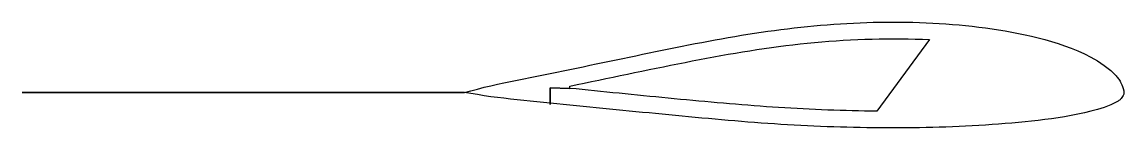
# Model space of a CAD drawing. Header units: inches. Extents: x -15.5 to 2.7, y -0.6 to 1.2.
import ezdxf

# ---------------------------------------------------------------- set-up
doc = ezdxf.new("R2010")
doc.units = ezdxf.units.IN
doc.header["$MEASUREMENT"] = 0

msp = doc.modelspace()

# ---------------------------------------------------------------- linework, layer by layer
msp.add_lwpolyline([(-15.47048, 0), (-8.16757, 0), (-8.05867, 0.02492), (-7.94977, 0.05452), (-7.84087, 0.08281), (-7.73197, 0.10852), (-7.62307, 0.13226), (-7.51416, 0.15511), (-7.40526, 0.17751), (-7.29636, 0.19975), (-7.18746, 0.22193), (-7.07856, 0.24409), (-6.96966, 0.26627), (-6.86076, 0.2885), (-6.75186, 0.31079), (-6.75186, 0.31079), (-6.75186, 0.31079), (-6.64296, 0.33313), (-6.53406, 0.35552), (-6.42516, 0.37796), (-6.31625, 0.40046), (-6.20735, 0.42301), (-6.09845, 0.44561), (-5.98955, 0.46824), (-5.88065, 0.4909), (-5.77175, 0.51357), (-5.66285, 0.53625), (-5.55395, 0.5589), (-5.44505, 0.58152), (-5.33615, 0.6041), (-5.22724, 0.62662), (-5.11834, 0.64907), (-5.00944, 0.67142), (-4.90054, 0.69366), (-4.79164, 0.71576), (-4.68274, 0.7377), (-4.57384, 0.75947), (-4.46494, 0.78103), (-4.35604, 0.80236), (-4.24714, 0.8234), (-4.13824, 0.84408), (-4.02933, 0.86432), (-3.92043, 0.88405), (-3.81153, 0.90323), (-3.70263, 0.92182), (-3.59373, 0.93979), (-3.48483, 0.95714), (-3.37593, 0.97387), (-3.26703, 0.99002), (-3.15813, 1.0056), (-3.04923, 1.02058), (-2.94033, 1.03491), (-2.83142, 1.04854), (-2.72252, 1.06143), (-2.61362, 1.07354), (-2.50472, 1.08487), (-2.39582, 1.09539), (-2.28692, 1.10511), (-2.17802, 1.11404), (-2.06912, 1.1222), (-1.96022, 1.12961), (-1.85132, 1.13622), (-1.74241, 1.142), (-1.63351, 1.14689), (-1.52461, 1.15086), (-1.41571, 1.15394), (-1.30681, 1.15613), (-1.19791, 1.15745), (-1.08901, 1.1579), (-0.98011, 1.15745), (-0.87121, 1.15611), (-0.76231, 1.15384), (-0.65341, 1.15062), (-0.5445, 1.14641), (-0.4356, 1.14119), (-0.3267, 1.13497), (-0.2178, 1.12774), (-0.1089, 1.11951), (0, 1.11024), (0.1089, 1.09988), (0.2178, 1.08838), (0.3267, 1.0757), (0.4356, 1.0618), (0.5445, 1.04665), (0.65341, 1.03017), (0.76231, 1.01229), (0.87121, 0.99292), (0.98011, 0.97194), (1.08901, 0.94922), (1.19791, 0.92463), (1.30681, 0.89804), (1.41571, 0.86931), (1.52461, 0.83819), (1.63351, 0.80441), (1.74241, 0.76755), (1.85132, 0.7271), (1.96022, 0.68261), (2.06912, 0.6336), (2.17802, 0.57896), (2.28692, 0.51689), (2.39582, 0.44465), (2.50472, 0.35911), (2.51561, 0.34941), (2.5265, 0.33939), (2.53739, 0.329), (2.54828, 0.3182), (2.55917, 0.30697), (2.57006, 0.29526), (2.58095, 0.28308), (2.59184, 0.27044), (2.60273, 0.25737), (2.61362, 0.24388), (2.62451, 0.22999), (2.6354, 0.21573), (2.64629, 0.20108), (2.65718, 0.18552), (2.66807, 0.1682), (2.67896, 0.14822), (2.68985, 0.1247), (2.70074, 0.09677), (2.71163, 0.06353), (2.72252, 0.0241), (2.72252, -0.0314), (2.71163, -0.05237), (2.70074, -0.07055), (2.68985, -0.08621), (2.67896, -0.09964), (2.66807, -0.11111), (2.65718, -0.1209), (2.64629, -0.12929), (2.6354, -0.13657), (2.62451, -0.143), (2.61362, -0.14887), (2.60273, -0.15446), (2.59184, -0.16002), (2.58095, -0.16559), (2.57006, -0.17117), (2.55917, -0.17672), (2.54828, -0.18223), (2.53739, -0.18769), (2.5265, -0.19306), (2.51561, -0.19834), (2.50472, -0.2035), (2.39582, -0.24732), (2.28692, -0.28188), (2.17802, -0.31184), (2.06912, -0.33795), (1.96022, -0.36105), (1.85132, -0.38192), (1.74241, -0.40087), (1.63351, -0.41809), (1.52461, -0.43381), (1.41571, -0.44829), (1.30681, -0.46173), (1.19791, -0.47419), (1.08901, -0.48572), (0.98011, -0.49641), (0.87121, -0.50633), (0.76231, -0.51555), (0.65341, -0.5241), (0.5445, -0.53201), (0.4356, -0.53931), (0.3267, -0.546), (0.2178, -0.55211), (0.1089, -0.55766), (0, -0.56265), (-0.1089, -0.56712), (-0.2178, -0.57109), (-0.3267, -0.57459), (-0.4356, -0.57761), (-0.5445, -0.58016), (-0.65341, -0.58224), (-0.76231, -0.58386), (-0.87121, -0.58501), (-0.98011, -0.58569), (-1.08901, -0.5859), (-1.19791, -0.58568), (-1.30681, -0.58504), (-1.41571, -0.58401), (-1.52461, -0.5826), (-1.63351, -0.58079), (-1.74241, -0.57856), (-1.85132, -0.5759), (-1.96022, -0.57279), (-2.06912, -0.56925), (-2.17802, -0.56531), (-2.28692, -0.56096), (-2.39582, -0.55624), (-2.50472, -0.55114), (-2.61362, -0.54567), (-2.72252, -0.53985), (-2.83142, -0.53366), (-2.94033, -0.5271), (-3.04923, -0.52016), (-3.15813, -0.51281), (-3.26703, -0.50508), (-3.37593, -0.497), (-3.48483, -0.4886), (-3.59373, -0.47989), (-3.70263, -0.47092), (-3.81153, -0.46173), (-3.92043, -0.45234), (-4.02933, -0.4428), (-4.13824, -0.43311), (-4.24714, -0.42326), (-4.35604, -0.41325), (-4.46494, -0.4031), (-4.57384, -0.39281), (-4.68274, -0.38241), (-4.79164, -0.37192), (-4.90054, -0.36137), (-5.00944, -0.35074), (-5.11834, -0.34004), (-5.22724, -0.32927), (-5.33615, -0.31845), (-5.44505, -0.30758), (-5.55395, -0.29669), (-5.66285, -0.28579), (-5.77175, -0.27487), (-5.88065, -0.26395), (-5.98955, -0.25301), (-6.09845, -0.24205), (-6.20735, -0.2311), (-6.31625, -0.22014), (-6.42516, -0.20918), (-6.53406, -0.19823), (-6.64296, -0.18728), (-6.75186, -0.17633), (-6.75186, -0.17633), (-6.75186, -0.20133), (-6.75186, 0.07367), (-6.42516, 0.06582), (-6.42516, 0.10296), (-6.30637, 0.12751), (-6.18759, 0.15211), (-6.0688, 0.17677), (-5.95002, 0.20146), (-5.83123, 0.22619), (-5.71245, 0.25092), (-5.59366, 0.27564), (-5.47488, 0.30033), (-5.35609, 0.32497), (-5.23731, 0.34954), (-5.11853, 0.37403), (-4.99974, 0.39841), (-4.88096, 0.42264), (-4.76217, 0.44672), (-4.64339, 0.4706), (-4.5246, 0.49425), (-4.40582, 0.51765), (-4.28703, 0.54075), (-4.16825, 0.56345), (-4.04947, 0.58564), (-3.93068, 0.60725), (-3.8119, 0.6282), (-3.69311, 0.64846), (-3.57433, 0.66798), (-3.45554, 0.68675), (-3.33676, 0.7048), (-3.21797, 0.72217), (-3.09919, 0.73886), (-2.9804, 0.7548), (-2.86162, 0.76993), (-2.74284, 0.78418), (-2.62405, 0.79753), (-2.50527, 0.80994), (-2.38648, 0.82138), (-2.2677, 0.83187), (-2.14891, 0.84143), (-2.03013, 0.85009), (-1.91134, 0.85784), (-1.79256, 0.86463), (-1.67378, 0.87038), (-1.55499, 0.87505), (-1.43621, 0.87864), (-1.31742, 0.88118), (-1.19864, 0.88268), (-1.07985, 0.88314), (-0.96107, 0.88254), (-0.84228, 0.88088), (-0.7235, 0.87811), (-0.60471, 0.87419), (-0.48593, 0.86907), (-1.35714, -0.30974), (-1.4585, -0.30862), (-1.55986, -0.30718), (-1.66122, -0.30539), (-1.76258, -0.30323), (-1.86394, -0.30068), (-1.9653, -0.29775), (-2.06666, -0.29444), (-2.16802, -0.29078), (-2.26938, -0.28678), (-2.37074, -0.28244), (-2.4721, -0.27778), (-2.57346, -0.2728), (-2.67482, -0.26751), (-2.77618, -0.26191), (-2.87754, -0.25599), (-2.9789, -0.24975), (-3.08026, -0.24316), (-3.18162, -0.23623), (-3.28298, -0.22897), (-3.38434, -0.22141), (-3.48571, -0.21356), (-3.58707, -0.20546), (-3.68843, -0.19713), (-3.78979, -0.1886), (-3.89115, -0.1799), (-3.99251, -0.17106), (-4.09387, -0.16209), (-4.19523, -0.15298), (-4.29659, -0.14374), (-4.39795, -0.13437), (-4.49931, -0.12487), (-4.60067, -0.11526), (-4.70203, -0.10556), (-4.80339, -0.09579), (-4.90475, -0.08596), (-5.00611, -0.07607), (-5.10747, -0.06611), (-5.20883, -0.0561), (-5.31019, -0.04603), (-5.41155, -0.03593), (-5.51291, -0.02579), (-5.61427, -0.01565), (-5.71563, -0.0055), (-5.81699, 0.00466), (-5.91835, 0.01484), (-6.01971, 0.02503), (-6.12107, 0.03522), (-6.22243, 0.04542), (-6.32379, 0.05562), (-6.42516, 0.06582), (-6.75186, 0.07367), (-6.75186, -0.20133), (-6.75186, -0.17633), (-6.75186, -0.17633), (-6.86076, -0.16539), (-6.96966, -0.15445), (-7.07856, -0.14347), (-7.18746, -0.1324), (-7.29636, -0.12115), (-7.40526, -0.10967), (-7.51416, -0.09787), (-7.62307, -0.08542), (-7.73197, -0.07177), (-7.84087, -0.05577), (-7.94977, -0.0368), (-8.05867, -0.01615), (-8.16757, 0), (-15.47048, 0)], close=True)

doc.saveas('drawing.dxf')
